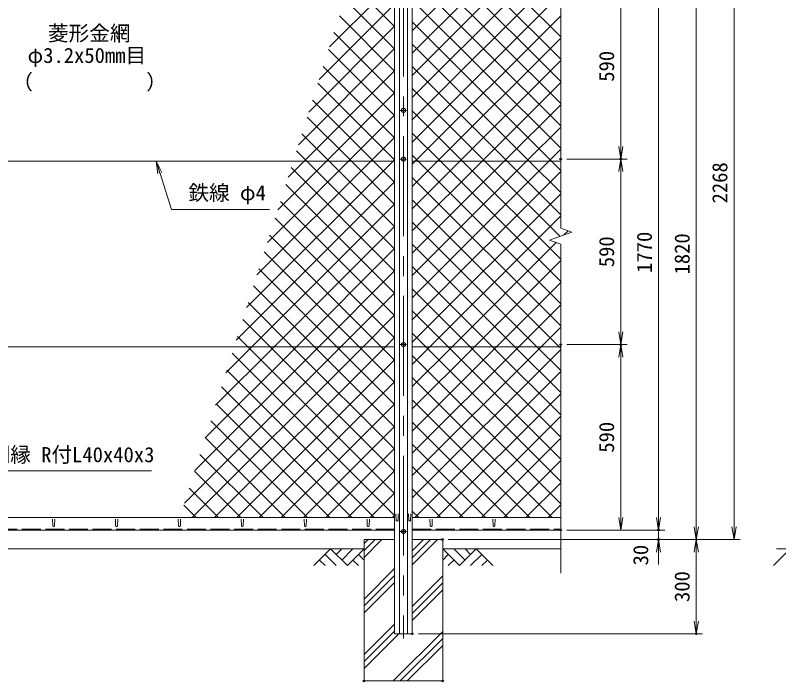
# Model space of a CAD drawing. Units: millimetres at full size. Extents: x -4200 to 4200, y -2970 to 2970.
# Drawn here: x -2754 to -327, y -564 to 1556 of the extents above; entities that cross this region are included whole.
import ezdxf
from ezdxf.enums import TextEntityAlignment as Align

# ---------------------------------------------------------------- set-up
doc = ezdxf.new("R2010")
doc.units = ezdxf.units.MM
doc.header["$LTSCALE"] = 10
doc.header["$PDMODE"] = 32
doc.header["$PDSIZE"] = 5
doc.linetypes.add('DASHED', pattern=[7.5, 6, -1.5])
doc.linetypes.add('USER1', pattern=[50.8, 31.75, -6.35, 6.35, -6.35])
for name, color, linetype, lineweight in [('0-0_D-STR1', 1, 'Continuous', 18), ('0-1_D-BMK', 2, 'USER1', 13), ('0-2_D-STR-DIM', 7, 'Continuous', 13), ('0-3_D-STR3', 3, 'Continuous', 13), ('0-4_D-BGD', 7, 'Continuous', 18), ('0-5_D-STR4', 7, 'Continuous', 18), ('0-6_D-DCR-HCH', 7, 'Continuous', 13), ('0-7_D-STR-TXT', 7, 'Continuous', 13), ('0-8_0', 7, 'Continuous', 18), ('0-B_D-STR2', 7, 'Continuous', 13)]:
    doc.layers.add(name, color=color, linetype=linetype, lineweight=lineweight)
doc.layers.add('0-9_Defpoints', color=7, linetype='Continuous')
doc.styles.add('ＭＳ ゴシック', font='')
doc.styles.get('ＭＳ ゴシック').set_extended_font_data('MS Gothic')

# ---------------------------------------------------------------- blocks, each defined once
blk = doc.blocks.new('_Open')
at = {"layer": '0-8_0'}
blk.add_line((-10, 1.667), (0, 0), dxfattribs=at)
blk.add_lwpolyline([(-10, -1.667), (0, 0), (-10, 0)], dxfattribs=at)

msp = doc.modelspace()

# ---------------------------------------------------------------- linework, layer by layer
at = {"layer": '0-0_D-STR1'}
for p, q in [((-1547.9, -411.84), (-1547.9, 2156)), ((-1532.4, -411.84), (-1532.4, 2156)), ((-1507.4, -411.84), (-1507.4, 2156)), ((-1491.9, -411.84), (-1491.9, 2156)), ((-3494.9, -41.84), (-1547.9, -41.84)), ((-2634.9, -68.71), (-2635.65, -47.21)), ((-2628.9, -68.71), (-2628.15, -47.21)), ((-2434.9, -68.71), (-2435.65, -47.21)), ((-2428.9, -68.71), (-2428.15, -47.21)), ((-2234.9, -68.71), (-2235.65, -47.21)), ((-2228.9, -68.71), (-2228.15, -47.21)), ((-2034.9, -68.71), (-2035.65, -47.21)), ((-2028.9, -68.71), (-2028.15, -47.21)), ((-1834.9, -68.71), (-1835.65, -47.21)), ((-1828.9, -68.71), (-1828.15, -47.21)), ((-1634.9, -68.71), (-1635.65, -47.21)), ((-1628.9, -68.71), (-1628.15, -47.21)), ((-1542.9, -51.5), (-1543.65, -30)), ((-1536.9, -51.5), (-1536.15, -30)), ((-1502.9, -51.5), (-1503.65, -30)), ((-1496.9, -51.5), (-1496.15, -30)), ((-1019.9, -41.84), (-1491.9, -41.84)), ((-1434.9, -68.71), (-1435.65, -47.21)), ((-1428.9, -68.71), (-1428.15, -47.21)), ((-1234.9, -68.71), (-1235.65, -47.21)), ((-1228.9, -68.71), (-1228.15, -47.21)), ((-1547.9, -81.84), (-3494.9, -81.84)), ((-1491.9, -81.84), (-1019.9, -81.84)), ((-1547.9, -411.84), (-1491.9, -411.84))]:
    msp.add_line(p, q, dxfattribs=at)
at = {"layer": '0-0_D-STR1', "linetype": 'DASHED'}
for p, q in [((-1547.9, -78.84), (-3494.9, -78.84)), ((-1491.9, -78.84), (-1019.9, -78.84))]:
    msp.add_line(p, q, dxfattribs=at)
at = {"layer": '0-0_D-STR1'}
for centre in [(-2631.9, -67.46), (-2431.9, -67.46), (-2231.9, -67.46), (-2031.9, -67.46), (-1831.9, -67.46), (-1631.9, -67.46), (-1539.9, -50.25), (-1499.9, -50.25), (-1431.9, -67.46), (-1231.9, -67.46)]:
    msp.add_arc(centre, 3.25, 202.61986, 337.38014, dxfattribs=at)
at = {"layer": '0-1_D-BMK'}
for p, q in [((-1519.9, 2186.66), (-1519.9, -426.84)), ((-1509.9, 1253.16), (-1529.9, 1253.16)), ((-1509.9, 1098.16), (-1529.9, 1098.16)), ((-1509.9, 508.16), (-1529.9, 508.16)), ((-1509.9, -86.34), (-1529.9, -86.34))]:
    msp.add_line(p, q, dxfattribs=at)
at = {"layer": '0-2_D-STR-DIM'}
for p, q in [((-1019.9, 2202.61), (-1019.9, 878.81)), ((-468.85, -111.84), (-468.85, 2156)), ((-588.85, 1708.16), (-588.85, -111.84)), ((-828.85, 1098.16), (-828.85, 1688.16)), ((-708.85, 1688.16), (-708.85, -81.84)), ((-999.9, 1098.16), (-808.85, 1098.16)), ((-999.9, 1098.16), (-808.85, 1098.16)), ((-828.85, 508.16), (-828.85, 1098.16)), ((-984.66, 865.99), (-1019.9, 878.81)), ((-1055.14, 840.34), (-984.66, 865.99)), ((-1019.9, 827.51), (-1055.14, 840.34)), ((-1019.9, 827.51), (-1019.9, -219.14)), ((-999.9, 508.16), (-808.85, 508.16)), ((-999.9, 508.16), (-808.85, 508.16)), ((-828.85, -81.84), (-828.85, 508.16)), ((-708.85, -41.84), (-708.85, -1.84)), ((-999.9, -81.84), (-808.85, -81.84)), ((-999.9, -81.84), (-688.85, -81.84)), ((-999.9, -81.84), (-688.85, -81.84)), ((-708.85, -81.84), (-708.85, -111.84)), ((-1377.13, -111.84), (-568.85, -111.84)), ((-1374.9, -111.84), (-688.85, -111.84)), ((-1374.9, -111.84), (-568.85, -111.84)), ((-1374.9, -111.84), (-448.85, -111.84)), ((-588.85, -111.84), (-588.85, -411.84)), ((-708.85, -151.84), (-708.85, -191.84)), ((-1471.9, -411.84), (-568.85, -411.84))]:
    msp.add_line(p, q, dxfattribs=at)
at = {"layer": '0-3_D-STR3'}
for p, q in [((-1519.9, 1260.67), (-1526.4, 1256.91)), ((-1526.4, 1256.91), (-1526.4, 1249.41)), ((-1526.4, 1249.41), (-1519.9, 1245.66)), ((-1513.4, 1256.91), (-1519.9, 1260.67)), ((-1519.9, 1245.66), (-1513.4, 1249.41)), ((-1513.4, 1249.41), (-1513.4, 1256.91)), ((-1547.9, 1091.41), (-3494.9, 1091.41)), ((-1019.9, 1091.41), (-1491.9, 1091.41)), ((-1519.9, 515.67), (-1526.4, 511.91)), ((-1526.4, 511.91), (-1526.4, 504.41)), ((-1513.4, 511.91), (-1519.9, 515.67)), ((-1513.4, 504.41), (-1513.4, 511.91)), ((-1547.9, 501.41), (-3494.9, 501.41)), ((-1526.4, 504.41), (-1519.9, 500.66)), ((-1519.9, 500.66), (-1513.4, 504.41)), ((-1019.9, 501.41), (-1491.9, 501.41))]:
    msp.add_line(p, q, dxfattribs=at)
for points in [[(-1513.4, 1101.91), (-1519.9, 1105.67), (-1526.4, 1101.91), (-1526.4, 1094.41), (-1519.9, 1090.66), (-1513.4, 1094.41)], [(-1513.4, -90.09), (-1519.9, -93.84), (-1526.4, -90.09), (-1526.4, -82.59), (-1519.9, -78.83), (-1513.4, -82.59)]]:
    msp.add_lwpolyline(points, close=True, dxfattribs=at)
for centre in [(-1519.9, 1253.16), (-1519.9, 1098.16), (-1519.9, 508.16), (-1519.9, -86.34)]:
    msp.add_circle(centre, 6.25, dxfattribs=at)
at = {"layer": '0-4_D-BGD'}
for p, q in [((-1644.9, -141.84), (-3394.9, -141.84)), ((-1394.9, -141.84), (-1019.9, -141.84)), ((-333.39, -141.84), (-183.39, -141.84))]:
    msp.add_line(p, q, dxfattribs=at)
at = {"layer": '0-5_D-STR4'}
for p, q in [((-1644.9, -111.84), (-1644.9, -561.84)), ((-1547.9, -111.84), (-1644.9, -111.84)), ((-1394.9, -111.84), (-1491.9, -111.84)), ((-1394.9, -111.84), (-1394.9, -561.84)), ((-1394.9, -561.84), (-1644.9, -561.84))]:
    msp.add_line(p, q, dxfattribs=at)
at = {"layer": '0-6_D-DCR-HCH'}
for p, q in [((-1644.9, -168.62), (-1588.11, -111.84)), ((-1644.9, -146.53), (-1610.21, -111.84)), ((-1644.9, -124.43), (-1632.31, -111.84)), ((-1491.9, -192.4), (-1411.34, -111.84)), ((-1491.9, -170.3), (-1433.43, -111.84)), ((-1491.9, -148.21), (-1455.53, -111.84)), ((-1751.32, -141.84), (-1804.53, -195.05)), ((-1751.32, -141.84), (-1698.11, -195.05)), ((-1733.58, -159.58), (-1715.85, -141.84)), ((-1715.85, -177.31), (-1680.37, -141.84)), ((-1698.11, -195.05), (-1644.9, -141.84)), ((-1341.69, -195.05), (-1394.9, -141.84)), ((-1323.95, -177.31), (-1359.42, -141.84)), ((-1288.47, -141.84), (-1341.69, -195.05)), ((-1306.12, -159.67), (-1323.95, -141.84)), ((-1288.47, -141.84), (-1235.26, -195.05)), ((-289.82, -141.84), (-343.03, -195.05)), ((-1769.06, -159.58), (-1733.42, -195.05)), ((-1662.63, -159.58), (-1644.9, -177.23)), ((-1377.16, -159.58), (-1394.9, -177.23)), ((-1270.74, -159.58), (-1306.37, -195.05)), ((-1786.8, -177.31), (-1768.98, -195.05)), ((-1680.37, -177.31), (-1662.55, -195.05)), ((-1359.42, -177.31), (-1377.24, -195.05)), ((-1253, -177.31), (-1270.82, -195.05)), ((-1644.9, -301.21), (-1547.9, -204.21)), ((-1644.9, -323.3), (-1547.9, -226.3)), ((-1491.9, -324.98), (-1394.9, -227.98)), ((-1644.9, -345.4), (-1547.9, -248.4)), ((-1491.9, -347.08), (-1394.9, -250.08)), ((-1491.9, -369.18), (-1394.9, -272.18)), ((-1644.9, -477.98), (-1547.9, -380.98)), ((-1644.9, -500.08), (-1547.9, -403.08)), ((-1644.9, -522.18), (-1534.56, -411.84)), ((-1551.98, -561.84), (-1394.9, -404.76)), ((-1529.88, -561.84), (-1394.9, -426.86)), ((-1507.78, -561.84), (-1394.9, -448.95))]:
    msp.add_line(p, q, dxfattribs=at)
at = {"layer": '0-7_D-STR-TXT'}
for points in [[(-1945.84, 937.78), (-2257.17, 937.78), (-2305.27, 1089.5)], [(-2320.77, 107.03), (-3018.65, 107.03), (-3064.01, -39.93)]]:
    msp.add_lwpolyline(points, dxfattribs=at)
at = {"layer": '0-9_Defpoints'}
for p in [(-1019.9, 1098.16), (-828.85, 1098.16), (-1019.9, 508.16), (-828.85, 508.16), (-1019.9, -81.84), (-708.85, -81.84), (-1397.13, -111.84), (-1394.9, -111.84), (-708.85, -111.84), (-588.85, -111.84), (-1491.9, -411.84), (-588.85, -411.84), (-1644.9, -561.84), (-1394.9, -561.84)]:
    msp.add_point(p, dxfattribs=at)
at = {"layer": '0-B_D-STR2'}
for p, q in [((-1755.1, 1454.8), (-1547.9, 1662)), ((-1547.9, 1519.68), (-1689.52, 1661.3)), ((-1491.9, 1505.87), (-1329.61, 1668.16)), ((-1491.9, 1435.16), (-1258.9, 1668.16)), ((-1491.9, 1364.45), (-1188.18, 1668.16)), ((-1491.9, 1293.74), (-1117.47, 1668.16)), ((-1019.9, 1415.94), (-1272.12, 1668.16)), ((-1019.9, 1486.65), (-1201.41, 1668.16)), ((-1547.9, 1448.97), (-1706.56, 1607.63)), ((-1491.9, 1152.32), (-1019.9, 1624.32)), ((-1019.9, 1133.1), (-1491.9, 1605.1)), ((-1788, 1351.18), (-1547.9, 1591.29)), ((-1547.9, 1378.25), (-1723.61, 1553.96)), ((-1482.09, 1091.41), (-1019.9, 1553.61)), ((-1048.92, 1091.41), (-1491.9, 1534.39)), ((-1820.91, 1247.57), (-1547.9, 1520.58)), ((-1547.9, 1307.54), (-1740.65, 1500.3)), ((-1411.38, 1091.41), (-1019.9, 1482.89)), ((-1119.63, 1091.41), (-1491.9, 1463.68)), ((-1853.82, 1143.95), (-1547.9, 1449.87)), ((-1547.9, 1236.83), (-1757.69, 1446.63)), ((-1340.67, 1091.41), (-1019.9, 1412.18)), ((-1547.9, 1166.12), (-1774.74, 1392.96)), ((-1190.34, 1091.41), (-1491.9, 1392.97)), ((-1835.65, 1091.41), (-1547.9, 1379.16)), ((-1547.9, 1095.41), (-1791.78, 1339.29)), ((-1269.96, 1091.41), (-1019.9, 1341.47)), ((-1764.93, 1091.41), (-1547.9, 1308.45)), ((-1614.61, 1091.41), (-1808.82, 1285.63)), ((-1199.25, 1091.41), (-1019.9, 1270.76)), ((-1331.76, 1091.41), (-1491.9, 1251.54)), ((-1685.32, 1091.41), (-1825.87, 1231.96)), ((-1694.22, 1091.41), (-1547.9, 1237.74)), ((-1128.54, 1091.41), (-1019.9, 1200.05)), ((-1756.03, 1091.41), (-1842.91, 1178.29)), ((-1623.51, 1091.41), (-1547.9, 1167.03)), ((-1402.48, 1091.41), (-1491.9, 1180.83)), ((-1826.74, 1091.41), (-1859.95, 1124.63)), ((-1057.83, 1091.41), (-1019.9, 1129.34)), ((-1552.8, 1091.41), (-1547.9, 1096.32)), ((-1473.19, 1091.41), (-1491.9, 1110.12)), ((-2018.35, 625.86), (-1552.8, 1091.41)), ((-1985.45, 729.48), (-1623.51, 1091.41)), ((-1952.54, 833.1), (-1694.22, 1091.41)), ((-1919.63, 936.71), (-1764.93, 1091.41)), ((-1886.73, 1040.33), (-1835.65, 1091.41)), ((-1547.9, 741.86), (-1877, 1070.96)), ((-1547.9, 812.57), (-1826.74, 1091.41)), ((-1547.9, 883.28), (-1756.03, 1091.41)), ((-1547.9, 953.99), (-1685.32, 1091.41)), ((-1547.9, 1024.7), (-1614.61, 1091.41)), ((-1491.9, 1081.61), (-1482.09, 1091.41)), ((-1491.9, 1010.89), (-1411.38, 1091.41)), ((-1491.9, 940.18), (-1340.67, 1091.41)), ((-1491.9, 869.47), (-1269.96, 1091.41)), ((-1491.9, 798.76), (-1199.25, 1091.41)), ((-1491.9, 728.05), (-1128.54, 1091.41)), ((-1491.9, 657.34), (-1057.83, 1091.41)), ((-1019.9, 638.12), (-1473.19, 1091.41)), ((-1019.9, 708.83), (-1402.48, 1091.41)), ((-1019.9, 779.54), (-1331.76, 1091.41)), ((-1019.9, 920.97), (-1190.34, 1091.41)), ((-1019.9, 991.68), (-1119.63, 1091.41)), ((-1019.9, 1062.39), (-1048.92, 1091.41)), ((-1491.9, 586.63), (-1019.9, 1058.63)), ((-2051.26, 522.24), (-1547.9, 1025.61)), ((-1019.9, 567.41), (-1491.9, 1039.41)), ((-1547.9, 671.15), (-1894.04, 1017.29)), ((-1491.9, 515.92), (-1019.9, 987.92)), ((-2001.38, 501.41), (-1547.9, 954.89)), ((-1547.9, 600.44), (-1911.09, 963.63)), ((-1024.61, 501.41), (-1491.9, 968.7)), ((-1547.9, 529.73), (-1928.13, 909.96)), ((-1930.67, 501.41), (-1547.9, 884.18)), ((-1095.32, 501.41), (-1491.9, 897.99)), ((-1590.29, 501.41), (-1945.17, 856.29)), ((-1009.42, 856.97), (-996.21, 870.19)), ((-1166.03, 501.41), (-1491.9, 827.28)), ((-1661, 501.41), (-1962.22, 802.62)), ((-1859.96, 501.41), (-1547.9, 813.47)), ((-1236.74, 501.41), (-1491.9, 756.57)), ((-1294.27, 501.41), (-1019.9, 775.79)), ((-1731.71, 501.41), (-1979.26, 748.96)), ((-1789.25, 501.41), (-1547.9, 742.76)), ((-1223.56, 501.41), (-1019.9, 705.08)), ((-1802.42, 501.41), (-1996.3, 695.29)), ((-1307.45, 501.41), (-1491.9, 685.86)), ((-1718.54, 501.41), (-1547.9, 672.05)), ((-1873.14, 501.41), (-2013.35, 641.62)), ((-1152.85, 501.41), (-1019.9, 634.37)), ((-1378.16, 501.41), (-1491.9, 615.15)), ((-1943.85, 501.41), (-2030.39, 587.96)), ((-1647.83, 501.41), (-1547.9, 601.34)), ((-1082.14, 501.41), (-1019.9, 563.66)), ((-2014.56, 501.41), (-2047.43, 534.29)), ((-1448.87, 501.41), (-1491.9, 544.44)), ((-1577.12, 501.41), (-1547.9, 530.63)), ((-2215.8, 4.15), (-1718.54, 501.41)), ((-2191.08, -41.84), (-1647.83, 501.41)), ((-2182.89, 107.77), (-1789.25, 501.41)), ((-2149.98, 211.39), (-1859.96, 501.41)), ((-2120.37, -41.84), (-1577.12, 501.41)), ((-2117.07, 315.01), (-1930.67, 501.41)), ((-2084.17, 418.62), (-2001.38, 501.41)), ((-1547.9, 34.75), (-2014.56, 501.41)), ((-1547.9, 105.46), (-1943.85, 501.41)), ((-1547.9, 176.17), (-1873.14, 501.41)), ((-1547.9, 246.88), (-1802.42, 501.41)), ((-1547.9, 317.59), (-1731.71, 501.41)), ((-1547.9, 388.31), (-1661, 501.41)), ((-1547.9, 459.02), (-1590.29, 501.41)), ((-1491.9, 303.79), (-1294.27, 501.41)), ((-1491.9, 233.08), (-1223.56, 501.41)), ((-1491.9, 162.37), (-1152.85, 501.41)), ((-1491.9, 91.66), (-1082.14, 501.41)), ((-1491.9, 20.95), (-1019.9, 492.95)), ((-1019.9, 72.44), (-1448.87, 501.41)), ((-1019.9, 143.15), (-1378.16, 501.41)), ((-1019.9, 213.86), (-1307.45, 501.41)), ((-1019.9, 284.57), (-1236.74, 501.41)), ((-1019.9, 355.28), (-1166.03, 501.41)), ((-1019.9, 425.99), (-1095.32, 501.41)), ((-1019.9, 496.7), (-1024.61, 501.41)), ((-1547.9, -35.96), (-2064.48, 480.62)), ((-1019.9, 1.73), (-1491.9, 473.73)), ((-2049.66, -41.84), (-1547.9, 459.92)), ((-1612.73, -41.84), (-2081.52, 426.95)), ((-1483.97, -41.84), (-1019.9, 422.23)), ((-1978.95, -41.84), (-1547.9, 389.21)), ((-1047.04, -41.84), (-1491.9, 403.02)), ((-1683.44, -41.84), (-2098.57, 373.29)), ((-1413.26, -41.84), (-1019.9, 351.52)), ((-1754.15, -41.84), (-2115.61, 319.62)), ((-1908.24, -41.84), (-1547.9, 318.5)), ((-1117.75, -41.84), (-1491.9, 332.31)), ((-1342.55, -41.84), (-1019.9, 280.81)), ((-1824.86, -41.84), (-2132.65, 265.95)), ((-1837.52, -41.84), (-1547.9, 247.79)), ((-1188.46, -41.84), (-1491.9, 261.59)), ((-1895.57, -41.84), (-2149.7, 212.29)), ((-1271.84, -41.84), (-1019.9, 210.1)), ((-1766.81, -41.84), (-1547.9, 177.08)), ((-1259.17, -41.84), (-1491.9, 190.88)), ((-1966.28, -41.84), (-2166.74, 158.62)), ((-1201.13, -41.84), (-1019.9, 139.39)), ((-2036.99, -41.84), (-2183.78, 104.95)), ((-1696.1, -41.84), (-1547.9, 106.37)), ((-1329.89, -41.84), (-1491.9, 120.17)), ((-2107.7, -41.84), (-2200.83, 51.29)), ((-1400.6, -41.84), (-1491.9, 49.46)), ((-1130.42, -41.84), (-1019.9, 68.68)), ((-1625.39, -41.84), (-1547.9, 35.66)), ((-2178.41, -41.84), (-2217.87, -2.38)), ((-1471.31, -41.84), (-1491.9, -21.25)), ((-1059.71, -41.84), (-1019.9, -2.03)), ((-1554.68, -41.84), (-1547.9, -35.05))]:
    msp.add_line(p, q, dxfattribs=at)
for points in [[(-1019.9, 1274.52), (-1413.54, 1668.16), (-1441.54, 1696.16), (-1450.54, 1705.16), (-1453.54, 1708.16), (-1491.9, 1746.52)], [(-1491.9, 1223.03), (-1046.76, 1668.16), (-1019.9, 1695.03)], [(-1019.9, 1203.81), (-1484.25, 1668.16), (-1491.9, 1675.81)], [(-1019.9, 1345.23), (-1342.83, 1668.16), (-1363.4, 1688.73)], [(-1022.03, 852.39), (-1261.05, 1091.41), (-1491.9, 1322.25)], [(-1491.9, 445.21), (-1435.7, 501.41), (-1019.9, 917.21)], [(-1491.9, 374.5), (-1364.99, 501.41), (-1033.82, 832.58)]]:
    msp.add_lwpolyline(points, dxfattribs=at)

# ---------------------------------------------------------------- block references
at = {"layer": '0-2_D-STR-DIM', "xscale": 4, "yscale": 4}
for p, rotation in [((-828.85, 1098.16), 270), ((-828.85, 1098.16), 90), ((-828.85, 508.16), 270), ((-828.85, 508.16), 90), ((-828.85, -81.84), 270), ((-708.85, -81.84), 270), ((-708.85, -81.84), 270), ((-588.85, -111.84), 270), ((-468.85, -111.84), 270), ((-708.85, -111.84), 90), ((-588.85, -111.84), 90), ((-588.85, -411.84), 270)]:
    msp.add_blockref('_Open', p, dxfattribs=dict(at, rotation=rotation))
at = {"layer": '0-7_D-STR-TXT', "xscale": 4, "yscale": 4, "rotation": 107.58773}
msp.add_blockref('_Open', (-2305.87, 1091.41), dxfattribs=at)

# ---------------------------------------------------------------- texts
at = {"layer": '0-2_D-STR-DIM', "style": 'ＭＳ ゴシック'}
for s, p in [('590', (-835.6, 1344.27)), ('2268', (-475.6, 957.19)), ('1770', (-715.6, 736.24)), ('1820', (-595.6, 731.24)), ('590', (-835.6, 754.27)), ('590', (-835.6, 164.27)), ('30', (-727.12, -194.27)), ('300', (-595.6, -310.73))]:
    msp.add_text(s, height=48.09, rotation=90, dxfattribs=at).set_placement(p, align=Align.BOTTOM_LEFT)
at = {"layer": '0-7_D-STR-TXT', "style": 'ＭＳ ゴシック'}
for s, p in [('菱形金網', (-2649.85, 1459.96)), ('φ3.2x50mm目', (-2714.82, 1389.52)), ('（\u3000\u3000   \u3000\u3000）', (-2763.55, 1305.05)), ('鉄線 φ4', (-2203.46, 952.65)), ('爪付胴縁 R付L40x40x3', (-2966.71, 119.61))]:
    msp.add_text(s, height=48.09, dxfattribs=at).set_placement(p, align=Align.BOTTOM_LEFT)

doc.saveas('drawing.dxf')
